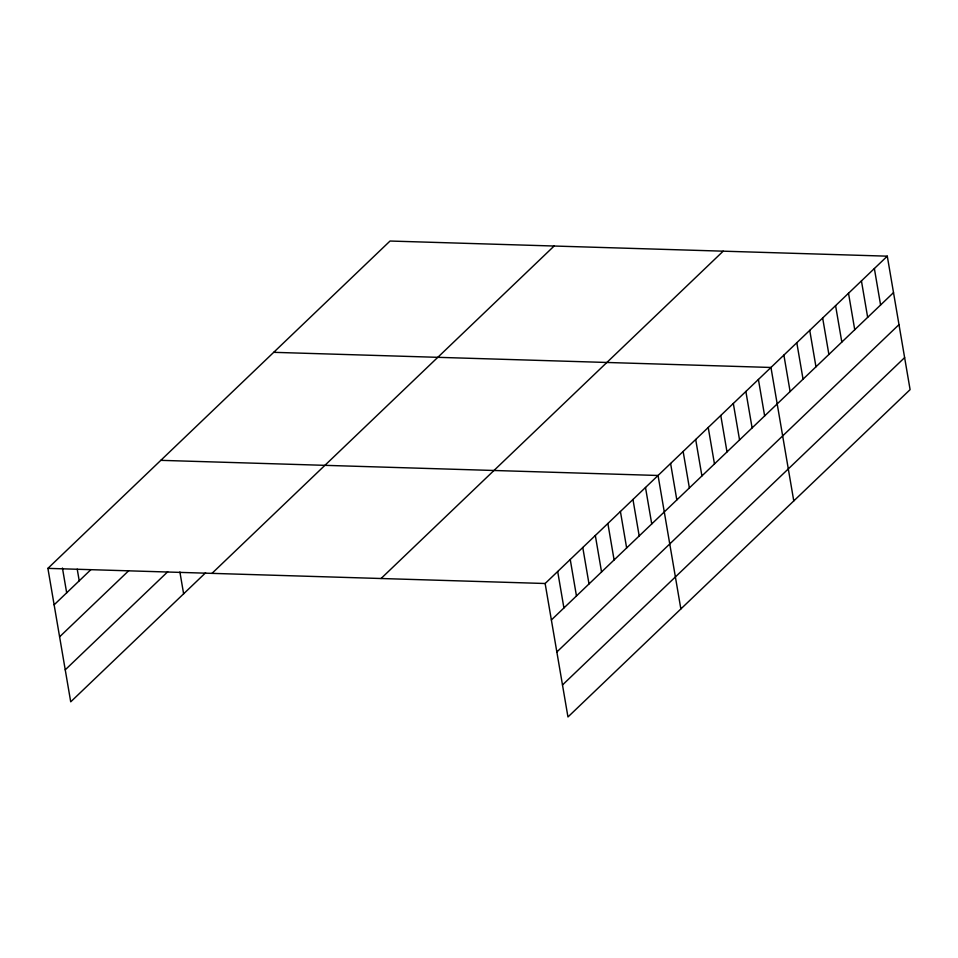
<?xml version="1.0" encoding="UTF-8"?>
<svg xmlns="http://www.w3.org/2000/svg" width="958" height="958" viewBox="0 0 958 958"><rect width="100%" height="100%" fill="white"/><g stroke="black" fill="none" stroke-linecap="round" stroke-linejoin="round"><path stroke-width="1.44" d="M205.575 572.812L70.712 701.831L47.9 568.369L390.038 241.033L887.288 256.169L910.1 389.631L567.962 716.967L545.138 583.506L887.288 256.169M54.127 604.821L90.723 569.818M59.6 636.83L128.6 570.824M65.24 669.822L167.698 571.794M211.993 573.363L554.131 246.026M381.056 578.512L723.194 251.176M551.377 619.958L893.515 292.621M556.849 651.979L898.987 324.63M562.49 684.958L904.627 357.621M273.713 352.328L770.962 367.465L793.775 500.926M160.812 460.343L658.05 475.479L680.863 608.953M47.9 568.369L545.138 583.506M874.367 268.527L880.594 304.979M861.434 280.898L867.661 317.349M848.513 293.268L854.74 329.72M835.58 305.626L841.819 342.078M822.659 317.996L828.886 354.448M809.738 330.366L815.965 366.818M796.805 342.724L803.043 379.176M783.884 355.095L790.111 391.547M758.413 379.464L764.64 415.916M745.863 391.463L752.102 427.915M733.325 403.474L739.552 439.926M720.775 415.473L727.002 451.925M708.225 427.472L714.464 463.923M695.688 439.471L701.915 475.934M683.138 451.481L689.377 487.933M670.6 463.48L676.827 499.932M645.5 487.49L651.739 523.942M632.963 499.489L639.19 535.941M620.413 511.488L626.64 547.94M607.875 523.499L614.102 559.951M595.325 535.498L601.552 571.95M582.775 547.497L589.014 583.949M570.238 559.496L576.465 595.96M557.688 571.507L563.915 607.959M179.888 571.986L183.625 593.816M77.227 569.148L79.227 580.811M62.438 568.034L66.677 592.822"/></g></svg>
